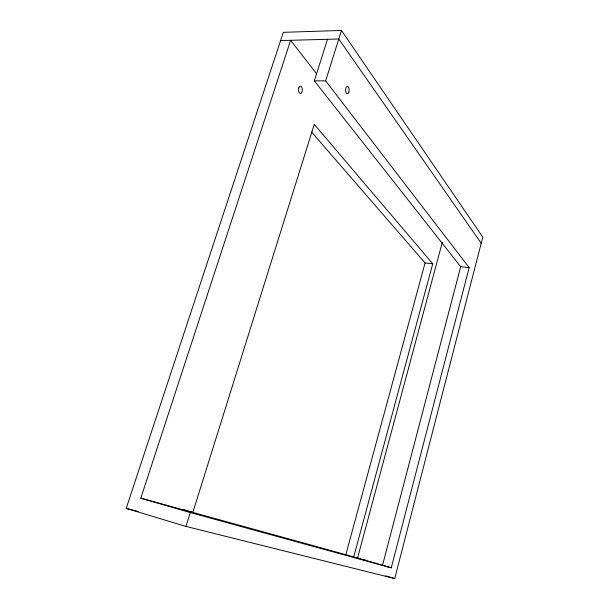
<?xml version="1.0" encoding="UTF-8"?>
<svg xmlns="http://www.w3.org/2000/svg" width="609" height="609" viewBox="0 0 609 609"><rect width="100%" height="100%" fill="white"/><g stroke="black" fill="none" stroke-linecap="round" stroke-linejoin="round"><path stroke-width="0.91" d="M394.723 578.55L482.785 237.122L341.443 30.45L283.322 32.33L126.215 508.386L185.928 526.404L394.723 578.55L385.725 575.893M316.794 74.077L290.622 40.293L140.816 498.162L190.259 512.572L391.267 567.832L469.166 267.61L325.648 80.837L314.328 80.852L327.49 39.296M314.328 80.852L460.693 266.719L382.521 565.304L391.267 567.832M442.309 242.321L357.552 558.019L383.495 565.533M359.942 558.681L353.722 556.961L432.74 263.773L314.274 124.365L192.802 512.519L140.816 498.162M353.722 556.961L345.828 554.685L425.067 262.966L311.549 131.986M185.928 526.404L190.259 512.572M325.648 80.837L341.443 30.45M280.604 40.567L338.771 38.991L481.201 243.265M425.067 262.966L432.74 263.773M460.693 266.719L469.166 267.61M126.215 508.386L138.174 511.431M345.828 554.685L183.035 509.68L192.802 512.519M363.086 559.625L365.453 560.28M298.821 87.909A3.639 1.88 89.2 0 0 300.397 93.481A3.639 1.88 89.2 0 0 302.087 88.16A3.639 1.88 89.2 0 0 298.821 87.909M348.881 92.073A3.745 1.781 -89.8 0 0 347.488 86.318A3.745 1.781 -89.8 0 0 345.798 91.769A3.745 1.781 -89.8 0 0 348.881 92.073"/></g></svg>
